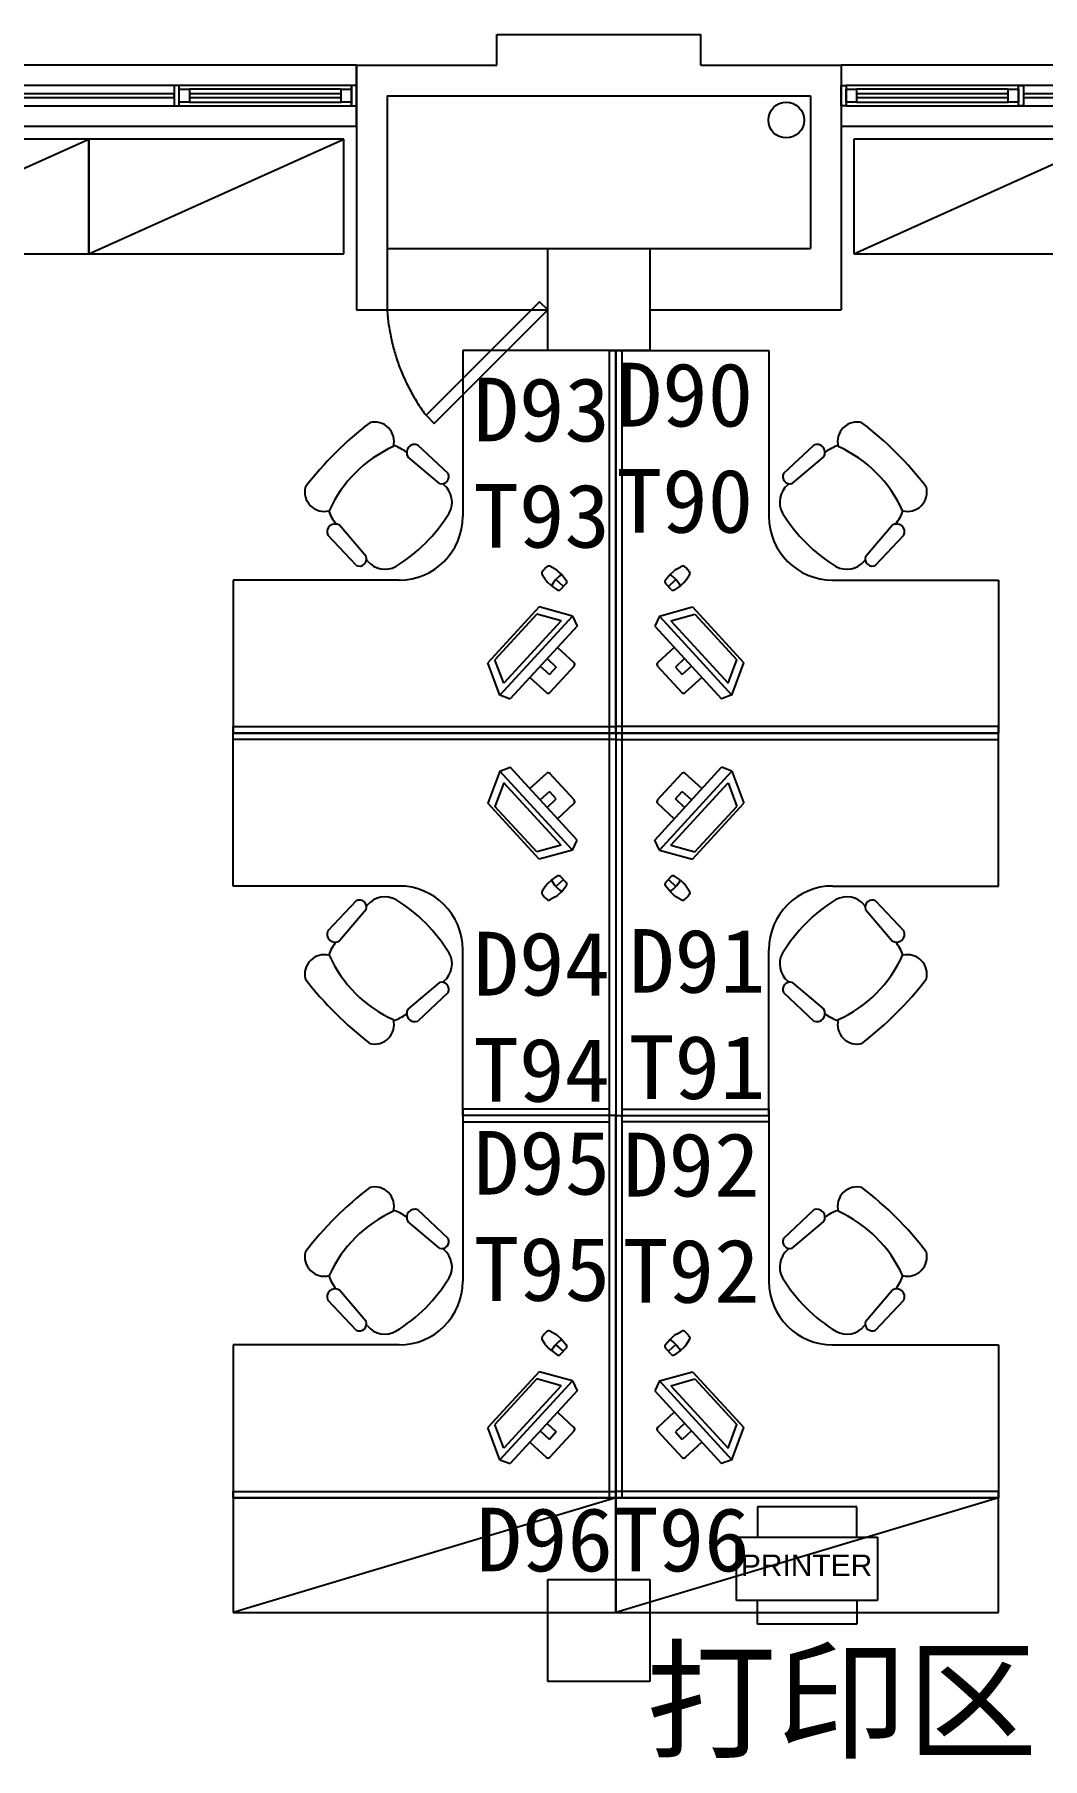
# Model space of a CAD drawing. Header units: millimetres. Extents: x 526420 to 928802, y 401925 to 509768.
# Drawn here: x 817809 to 821761, y 425041 to 431804 of the extents above; entities that cross this region are included whole.
import ezdxf

# ---------------------------------------------------------------- set-up
doc = ezdxf.new("R2010")
doc.units = ezdxf.units.MM
doc.header["$LTSCALE"] = 3000
doc.header["$MEASUREMENT"] = 0
doc.linetypes.add('DASH', pattern=[0.35, 0.25, -0.1])
doc.linetypes.add('DASHED2', pattern=[0.375, 0.25, -0.125])
doc.layers.get('0').update_dxf_attribs({"linetype": 'CONTINUOUS'})
for name, color, linetype in [('D-WALL', 7, 'CONTINUOUS'), ('D-WINDOW', 7, 'CONTINUOUS'), ('P-DOOR', 7, 'CONTINUOUS'), ('P-FURNI-I', 7, 'CONTINUOUS'), ('P-TEXT', 7, 'CONTINUOUS'), ('窗台线', 7, 'CONTINUOUS')]:
    doc.layers.add(name, color=color, linetype=linetype)
doc.styles.add('Arial', font='ARIAL.TTF')
doc.styles.get("Standard").update_dxf_attribs({"font": 'romans.shx', "width": 0.65, "bigfont": 'hzfs1.shx'})

msp = doc.modelspace()

# ---------------------------------------------------------------- linework, layer by layer
at = {"color": 0, "linetype": 'DASH'}
for p, q in [((821032.5, 426028.9), (820643.4, 426028.9)), ((820643.4, 426028.9), (820643.4, 425910)), ((821032.5, 425910), (821032.5, 426028.9)), ((820561.5, 425910), (821114.4, 425910)), ((820561.5, 425660.5), (820561.5, 425910)), ((821114.4, 425910), (821114.4, 425660.5)), ((821114.4, 425660.5), (820561.5, 425660.5)), ((820643.4, 425568.1), (820643.4, 425660.5)), ((821032.5, 425660.5), (821032.5, 425568.1)), ((821032.5, 425568.1), (820643.4, 425568.1))]:
    msp.add_line(p, q, dxfattribs=at)
at = {"color": 0, "ltscale": 0.7}
msp.add_circle((820756.1, 431468), 70, dxfattribs=at)
at = {"layer": 'D-WALL', "color": 0, "ltscale": 0.7}
for p, q in [((819621, 431803.7), (820421, 431803.7)), ((819621, 431683.7), (819621, 431803.7)), ((820421, 431683.7), (820421, 431803.7)), ((819071, 431683.7), (819071, 430723.7)), ((819071, 431683.7), (819621, 431683.7)), ((820421, 431683.7), (820971, 431683.7)), ((820971, 431683.7), (820971, 430723.7)), ((819191, 431563.7), (819191, 430723.7)), ((819191, 431563.7), (820851, 431563.7)), ((820851, 431563.7), (820851, 430963.7)), ((820221, 430963.7), (820851, 430963.7)), ((819071, 430723.7), (819191, 430723.7)), ((820221, 430723.7), (820971, 430723.7))]:
    msp.add_line(p, q, dxfattribs=at)
at = {"layer": 'D-WALL', "color": 0, "ltscale": 100}
for p, q in [((819821, 430963.7), (820221, 430963.7)), ((819821, 430563.7), (819821, 430963.7)), ((820221, 430963.7), (820221, 430563.7)), ((820221, 430563.7), (819821, 430563.7)), ((819821, 425743.7), (820221, 425743.7)), ((819821, 425343.7), (819821, 425743.7)), ((819821, 425743.7), (820221, 425743.7)), ((819821, 425343.7), (819821, 425743.7)), ((820221, 425743.7), (820221, 425343.7)), ((820221, 425743.7), (820221, 425343.7)), ((820221, 425343.7), (819821, 425343.7)), ((820221, 425343.7), (819821, 425343.7))]:
    msp.add_line(p, q, dxfattribs=at)
at = {"layer": 'D-WINDOW', "color": 0, "ltscale": 0.7}
for p, q in [((819071, 431683.7), (816971, 431683.7)), ((823071, 431683.7), (820971, 431683.7)), ((819051, 431603.7), (816991, 431603.7)), ((818376, 431603.7), (818356, 431603.7)), ((818356, 431603.7), (818356, 431523.7)), ((818376, 431523.7), (818376, 431603.7)), ((818376, 431588.7), (818416, 431588.7)), ((818376, 431538.7), (818376, 431588.7)), ((819011, 431588.7), (818416, 431588.7)), ((818416, 431588.7), (818416, 431538.7)), ((818416, 431588.7), (818416, 431538.7)), ((819011, 431588.7), (819051, 431588.7)), ((819011, 431538.7), (819011, 431588.7)), ((819011, 431538.7), (819011, 431588.7)), ((819051, 431523.7), (819051, 431603.7)), ((819071, 431603.7), (819051, 431603.7)), ((819051, 431603.7), (819051, 431523.7)), ((819051, 431588.7), (819051, 431538.7)), ((819071, 431523.7), (819071, 431603.7)), ((820971, 431603.7), (820991, 431603.7)), ((820971, 431523.7), (820971, 431603.7)), ((823051, 431603.7), (820991, 431603.7)), ((820991, 431603.7), (820991, 431523.7)), ((820991, 431603.7), (820991, 431523.7)), ((820991, 431588.7), (821031, 431588.7)), ((820991, 431538.7), (820991, 431588.7)), ((821626, 431588.7), (821031, 431588.7)), ((821031, 431588.7), (821031, 431538.7)), ((821031, 431588.7), (821031, 431538.7)), ((821626, 431588.7), (821666, 431588.7)), ((821626, 431538.7), (821626, 431588.7)), ((821626, 431538.7), (821626, 431588.7)), ((821666, 431603.7), (821686, 431603.7)), ((821666, 431523.7), (821666, 431603.7)), ((821666, 431588.7), (821666, 431538.7)), ((821686, 431603.7), (821686, 431523.7)), ((816991, 431523.7), (819051, 431523.7)), ((818356, 431571.2), (817686, 431571.2)), ((817686, 431556.2), (818356, 431556.2)), ((818356, 431556.2), (818356, 431571.2)), ((818356, 431523.7), (818376, 431523.7)), ((818416, 431538.7), (818376, 431538.7)), ((819011, 431571.2), (818416, 431571.2)), ((818416, 431571.2), (818416, 431556.2)), ((818416, 431556.2), (819011, 431556.2)), ((818416, 431538.7), (819011, 431538.7)), ((819011, 431556.2), (819011, 431571.2)), ((819051, 431538.7), (819011, 431538.7)), ((819051, 431523.7), (819071, 431523.7)), ((820991, 431523.7), (820971, 431523.7)), ((821031, 431538.7), (820991, 431538.7)), ((820991, 431523.7), (823051, 431523.7)), ((821626, 431571.2), (821031, 431571.2)), ((821031, 431571.2), (821031, 431556.2)), ((821031, 431556.2), (821626, 431556.2)), ((821031, 431538.7), (821626, 431538.7)), ((821626, 431556.2), (821626, 431571.2)), ((821666, 431538.7), (821626, 431538.7)), ((821686, 431523.7), (821666, 431523.7)), ((822356, 431571.2), (821686, 431571.2)), ((821686, 431571.2), (821686, 431556.2)), ((821686, 431556.2), (822356, 431556.2))]:
    msp.add_line(p, q, dxfattribs=at)
at = {"layer": 'P-DOOR', "color": 0, "linetype": 'DASHED2', "ltscale": 10}
for p, q in [((819191, 430963.7), (819821, 430963.7)), ((819191, 430723.7), (819821, 430723.7)), ((819789.1, 430755.5), (819343.7, 430310.1)), ((819375.5, 430278.2), (819821, 430723.7)), ((819821, 430723.7), (819789.1, 430755.5)), ((819343.7, 430310.1), (819375.5, 430278.2))]:
    msp.add_line(p, q, dxfattribs=at)
msp.add_arc((819970.7, 430776.5), 781.5, 183.87552, 216.64804, dxfattribs=at)
at = {"layer": 'P-FURNI-I', "color": 0, "ltscale": 100}
for p, q in [((817021, 430943.7), (818021, 431393.7)), ((818021, 431393.7), (817021, 431393.7)), ((818021, 430943.7), (819021, 431393.7)), ((818021, 430943.7), (818021, 431393.7)), ((819021, 431393.7), (818021, 431393.7)), ((818021, 431393.7), (818021, 430943.7)), ((819021, 430943.7), (819021, 431393.7)), ((821021, 430943.7), (822021, 431393.7)), ((822021, 431393.7), (821021, 431393.7)), ((821021, 431393.7), (821021, 430943.7)), ((817021, 430943.7), (818021, 430943.7)), ((818021, 430943.7), (819021, 430943.7)), ((821021, 430943.7), (822021, 430943.7)), ((820088, 426063.7), (818588, 425613.7)), ((820088, 426063.7), (818588, 426063.7)), ((818588, 426063.7), (818588, 425613.7)), ((821588, 426063.7), (820088, 425613.7)), ((821588, 426063.7), (820088, 426063.7)), ((820088, 426063.7), (820088, 425613.7)), ((820088, 425613.7), (820088, 426063.7)), ((821588, 425613.7), (821588, 426063.7)), ((818588, 425613.7), (820088, 425613.7)), ((820088, 425613.7), (821588, 425613.7))]:
    msp.add_line(p, q, dxfattribs=at)
at = {"layer": 'P-FURNI-I', "color": 0}
for p, q in [((820088, 430563.7), (819488, 430563.7)), ((819488, 430563.7), (819488, 429913.7)), ((820063, 430563.7), (820088, 430563.7)), ((820063, 429063.7), (820063, 430563.7)), ((820113, 430563.7), (820088, 430563.7)), ((820088, 430563.7), (820088, 429063.7)), ((820088, 429063.7), (820088, 430563.7)), ((820088, 430563.7), (820688, 430563.7)), ((820088, 430563.7), (820088, 429063.7)), ((820088, 429063.7), (820088, 430563.7)), ((820113, 429063.7), (820113, 430563.7)), ((820688, 430563.7), (820688, 429913.7)), ((819430.1, 430081.4), (819312, 430193.3)), ((820745.8, 430081.4), (820863.9, 430193.3)), ((819396.1, 430042.7), (819272.9, 430147.3)), ((820779.8, 430042.7), (820903, 430147.3)), ((819413.8, 430037.3), (819408.9, 430041.5)), ((819413.8, 430037.3), (819409.1, 430041.5)), ((820762.1, 430037.3), (820766.9, 430041.5)), ((820762.1, 430037.3), (820767, 430041.5)), ((819070.3, 429721.5), (818958.3, 429839.7)), ((819108.9, 429755.6), (819004.4, 429878.8)), ((821067, 429755.6), (821171.5, 429878.8)), ((821105.7, 429721.5), (821217.6, 429839.7)), ((819114.4, 429737.9), (819110.2, 429742.7)), ((821061.6, 429737.9), (821065.7, 429742.7)), ((819238, 429663.7), (818588, 429663.7)), ((818588, 429663.7), (818588, 429063.7)), ((820938, 429663.7), (821588, 429663.7)), ((821588, 429663.7), (821588, 429063.7)), ((819787.5, 429558.5), (819586.3, 429339.1)), ((819917.4, 429522.6), (819787.5, 429558.5)), ((820258.5, 429522.6), (820388.4, 429558.5)), ((820388.4, 429558.5), (820589.6, 429339.1)), ((819777.7, 429530), (819613.7, 429351.3)), ((819917.4, 429522.6), (819633.2, 429212.8)), ((819873, 429503.7), (819648.2, 429258.7)), ((819935.8, 429483.4), (819674.1, 429198.2)), ((819873, 429503.7), (819777.7, 429530)), ((819917.4, 429522.6), (819935.8, 429483.4)), ((820258.5, 429522.6), (820240.2, 429483.4)), ((820240.2, 429483.4), (820501.8, 429198.2)), ((820258.5, 429522.6), (820542.7, 429212.8)), ((820302.9, 429503.7), (820398.2, 429530)), ((820302.9, 429503.7), (820527.7, 429258.7)), ((820398.2, 429530), (820562.2, 429351.3)), ((819648.2, 429258.7), (819613.7, 429351.3)), ((820527.7, 429258.7), (820562.2, 429351.3)), ((819633.2, 429212.7), (819586.3, 429339.1)), ((820542.7, 429212.7), (820589.6, 429339.1)), ((819633.5, 429213.1), (819674.1, 429198.2)), ((820542.4, 429213.1), (820501.8, 429198.2)), ((818588, 429063.7), (818588, 429088.7)), ((818588, 429088.7), (820088, 429088.7)), ((821588, 429088.7), (820088, 429088.7)), ((820088, 429088.7), (820088, 429063.7)), ((820088, 429088.7), (820088, 429063.7)), ((821588, 429063.7), (821588, 429088.7)), ((818588, 429038.7), (818588, 429063.7)), ((818588, 429063.7), (820088, 429063.7)), ((818588, 428463.7), (818588, 429063.7)), ((818588, 429063.7), (820088, 429063.7)), ((820088, 429063.7), (818588, 429063.7)), ((818588, 429063.7), (820088, 429063.7)), ((820088, 429038.7), (818588, 429038.7)), ((820063, 429063.7), (820088, 429063.7)), ((820063, 426063.7), (820063, 429063.7)), ((820088, 429063.7), (820063, 429063.7)), ((821588, 429063.7), (820088, 429063.7)), ((820088, 429063.7), (820088, 429038.7)), ((820113, 429063.7), (820088, 429063.7)), ((820088, 429063.7), (820088, 426063.7)), ((820088, 429063.7), (820088, 427563.7)), ((821588, 429063.7), (820088, 429063.7)), ((820088, 429063.7), (820088, 429063.7)), ((820088, 429063.7), (821588, 429063.7)), ((820088, 429063.7), (820113, 429063.7)), ((821588, 429063.7), (820088, 429063.7)), ((820088, 429063.7), (820088, 429063.7)), ((820088, 429063.7), (820088, 429038.7)), ((820088, 429063.7), (820088, 426063.7)), ((820088, 429063.7), (820088, 427563.7)), ((820088, 429063.7), (820088, 429063.7)), ((820088, 429063.7), (820088, 429063.7)), ((820088, 429038.7), (821588, 429038.7)), ((820113, 426063.7), (820113, 429063.7)), ((821588, 429038.7), (821588, 429063.7)), ((821588, 428463.7), (821588, 429063.7)), ((819633.2, 428914.7), (819586.3, 428788.3)), ((819917.4, 428604.9), (819633.2, 428914.6)), ((819633.5, 428914.4), (819674.1, 428929.2)), ((819935.8, 428644.1), (819674.1, 428929.2)), ((820240.2, 428644.1), (820501.8, 428929.2)), ((820258.5, 428604.9), (820542.7, 428914.6)), ((820542.4, 428914.4), (820501.8, 428929.2)), ((820542.7, 428914.7), (820589.6, 428788.3)), ((819648.2, 428868.8), (819613.7, 428776.1)), ((819873, 428623.7), (819648.2, 428868.8)), ((820302.9, 428623.7), (820527.7, 428868.8)), ((820527.7, 428868.8), (820562.2, 428776.1)), ((819787.5, 428569), (819586.3, 428788.3)), ((819777.7, 428597.4), (819613.7, 428776.1)), ((820388.4, 428569), (820589.6, 428788.3)), ((820398.2, 428597.4), (820562.2, 428776.1)), ((819873, 428623.7), (819777.7, 428597.4)), ((819917.4, 428604.9), (819787.5, 428569)), ((819917.4, 428604.9), (819935.8, 428644.1)), ((820258.5, 428604.9), (820240.2, 428644.1)), ((820258.5, 428604.9), (820388.4, 428569)), ((820302.9, 428623.7), (820398.2, 428597.4)), ((819238, 428463.7), (818588, 428463.7)), ((819070.3, 428405.9), (818958.3, 428287.8)), ((820938, 428463.7), (821588, 428463.7)), ((821105.7, 428405.9), (821217.6, 428287.8)), ((819108.9, 428371.9), (819004.4, 428248.6)), ((819114.4, 428389.6), (819110.2, 428384.7)), ((821061.6, 428389.6), (821065.7, 428384.7)), ((821067, 428371.9), (821171.5, 428248.6)), ((819488, 427563.7), (819488, 428213.7)), ((820688, 427563.7), (820688, 428213.7)), ((819396.1, 428084.7), (819272.9, 427980.1)), ((819413.8, 428090.1), (819408.9, 428086)), ((819413.8, 428090.1), (819409.1, 428085.9)), ((820762.1, 428090.1), (820766.9, 428085.9)), ((820762.1, 428090.1), (820767, 428086)), ((820779.8, 428084.7), (820903, 427980.1)), ((819430.1, 428046), (819312, 427934.1)), ((820745.8, 428046), (820863.9, 427934.1)), ((819488, 427588.7), (819488, 427538.7)), ((820063, 427588.7), (819488, 427588.7)), ((820063, 427538.7), (820063, 427588.7)), ((820113, 427538.7), (820113, 427588.7)), ((820113, 427588.7), (820688, 427588.7)), ((820688, 427588.7), (820688, 427538.7)), ((820088, 427563.7), (819488, 427563.7)), ((819488, 427563.7), (819488, 426913.7)), ((820088, 427563.7), (819488, 427563.7)), ((819488, 427538.7), (820063, 427538.7)), ((820088, 426063.7), (820088, 427563.7)), ((820088, 427563.7), (820688, 427563.7)), ((820088, 427563.7), (820688, 427563.7)), ((820088, 426063.7), (820088, 427563.7)), ((820688, 427538.7), (820113, 427538.7)), ((820688, 427563.7), (820688, 426913.7)), ((819430.1, 427081.4), (819312, 427193.3)), ((820745.8, 427081.4), (820863.9, 427193.3)), ((819396.1, 427042.7), (819272.9, 427147.3)), ((820779.8, 427042.7), (820903, 427147.3)), ((819413.8, 427037.3), (819408.9, 427041.5)), ((819413.8, 427037.3), (819409.1, 427041.5)), ((820762.1, 427037.3), (820766.9, 427041.5)), ((820762.1, 427037.3), (820767, 427041.5)), ((819108.9, 426755.6), (819004.4, 426878.8)), ((821067, 426755.6), (821171.5, 426878.8)), ((819070.3, 426721.5), (818958.3, 426839.7)), ((821105.7, 426721.5), (821217.6, 426839.7)), ((819114.4, 426737.9), (819110.2, 426742.7)), ((821061.6, 426737.9), (821065.7, 426742.7)), ((819238, 426663.7), (818588, 426663.7)), ((818588, 426663.7), (818588, 426063.7)), ((820938, 426663.7), (821588, 426663.7)), ((821588, 426663.7), (821588, 426063.7)), ((819787.5, 426558.5), (819586.3, 426339.1)), ((819777.7, 426530), (819613.7, 426351.3)), ((819917.4, 426522.6), (819633.2, 426212.8)), ((819873, 426503.7), (819777.7, 426530)), ((819917.4, 426522.6), (819787.5, 426558.5)), ((819917.4, 426522.6), (819935.8, 426483.4)), ((820258.5, 426522.6), (820240.2, 426483.4)), ((820258.5, 426522.6), (820388.4, 426558.5)), ((820258.5, 426522.6), (820542.7, 426212.8)), ((820302.9, 426503.7), (820398.2, 426530)), ((820388.4, 426558.5), (820589.6, 426339.1)), ((820398.2, 426530), (820562.2, 426351.3)), ((819873, 426503.7), (819648.2, 426258.7)), ((819935.8, 426483.4), (819674.1, 426198.2)), ((820240.2, 426483.4), (820501.8, 426198.2)), ((820302.9, 426503.7), (820527.7, 426258.7)), ((819633.2, 426212.7), (819586.3, 426339.1)), ((819648.2, 426258.7), (819613.7, 426351.3)), ((820527.7, 426258.7), (820562.2, 426351.3)), ((820542.7, 426212.7), (820589.6, 426339.1)), ((819633.5, 426213.1), (819674.1, 426198.2)), ((820542.4, 426213.1), (820501.8, 426198.2)), ((818588, 426063.7), (818588, 426088.7)), ((818588, 426088.7), (820088, 426088.7)), ((820088, 426063.7), (818588, 426063.7)), ((818588, 426063.7), (820088, 426063.7)), ((820088, 426063.7), (820063, 426063.7)), ((821588, 426088.7), (820088, 426088.7)), ((820088, 426088.7), (820088, 426063.7)), ((820088, 426088.7), (820088, 426063.7)), ((820088, 426063.7), (821588, 426063.7)), ((820088, 426063.7), (820113, 426063.7)), ((821588, 426063.7), (820088, 426063.7)), ((820088, 426063.7), (820088, 426063.7)), ((820088, 426063.7), (820088, 426063.7)), ((821588, 426063.7), (821588, 426088.7))]:
    msp.add_line(p, q, dxfattribs=at)
at = {"layer": 'P-FURNI-I', "color": 0, "linetype": 'ByBlock'}
for p, q in [((819812, 429664.5), (819798.9, 429684.6)), ((819850.4, 429706.4), (819829.3, 429717.7)), ((819875.6, 429685.5), (819860.6, 429699.2)), ((819875.6, 429685.5), (819893.5, 429663.6)), ((820300.3, 429685.5), (820282.4, 429663.6)), ((820300.3, 429685.5), (820315.3, 429699.2)), ((820325.5, 429706.4), (820346.6, 429717.7)), ((820363.9, 429664.5), (820377, 429684.6)), ((819835, 429641.3), (819820.1, 429655)), ((819835, 429641.3), (819858.3, 429625.3)), ((819882.2, 429638.7), (819852.8, 429665.7)), ((819871.3, 429626.8), (819893.1, 429650.5)), ((820304.6, 429626.8), (820282.8, 429650.5)), ((820293.7, 429638.7), (820323.1, 429665.7)), ((820340.9, 429641.3), (820317.6, 429625.3)), ((820340.9, 429641.3), (820355.9, 429655)), ((819818.5, 429355.5), (819854.5, 429322.4)), ((819859, 429399.7), (819923.8, 429340.3)), ((820316.9, 429399.7), (820252.2, 429340.3)), ((820357.5, 429355.5), (820321.4, 429322.4)), ((819750.9, 429281.8), (819815.6, 429222.4)), ((819791.4, 429326), (819827.5, 429293)), ((819854.5, 429322.4), (819827.5, 429293)), ((819924.4, 429326.2), (819829.7, 429223)), ((820251.5, 429326.2), (820346.2, 429223)), ((820321.4, 429322.4), (820348.4, 429293)), ((820384.5, 429326), (820348.4, 429293)), ((820425.1, 429281.8), (820360.3, 429222.4)), ((819750.9, 428845.6), (819815.6, 428905)), ((819924.4, 428801.2), (819829.7, 428904.4)), ((820251.5, 428801.2), (820346.2, 428904.4)), ((820425.1, 428845.6), (820360.3, 428905)), ((819791.4, 428801.4), (819827.5, 428834.5)), ((819818.5, 428771.9), (819854.5, 428805)), ((819854.5, 428805), (819827.5, 428834.5)), ((820321.4, 428805), (820348.4, 428834.5)), ((820357.5, 428771.9), (820321.4, 428805)), ((820384.5, 428801.4), (820348.4, 428834.5)), ((819859, 428727.7), (819923.8, 428787.1)), ((820316.9, 428727.7), (820252.2, 428787.1)), ((819835, 428486.2), (819820.1, 428472.5)), ((819835, 428486.2), (819858.3, 428502.1)), ((819882.2, 428488.8), (819852.8, 428461.7)), ((819871.3, 428500.7), (819893.1, 428476.9)), ((820304.6, 428500.7), (820282.8, 428476.9)), ((820293.7, 428488.8), (820323.1, 428461.7)), ((820340.9, 428486.2), (820317.6, 428502.1)), ((820340.9, 428486.2), (820355.9, 428472.5)), ((819812, 428462.9), (819798.9, 428442.9)), ((819850.4, 428421), (819829.3, 428409.7)), ((819875.6, 428442), (819860.6, 428428.2)), ((819875.6, 428442), (819893.5, 428463.8)), ((820300.3, 428442), (820282.4, 428463.8)), ((820300.3, 428442), (820315.3, 428428.2)), ((820325.5, 428421), (820346.6, 428409.7)), ((820363.9, 428462.9), (820377, 428442.9)), ((819850.4, 426706.4), (819829.3, 426717.7)), ((820325.5, 426706.4), (820346.6, 426717.7)), ((819812, 426664.5), (819798.9, 426684.6)), ((819835, 426641.3), (819820.1, 426655)), ((819835, 426641.3), (819858.3, 426625.3)), ((819882.2, 426638.7), (819852.8, 426665.7)), ((819875.6, 426685.5), (819860.6, 426699.2)), ((819871.3, 426626.8), (819893.1, 426650.5)), ((819875.6, 426685.5), (819893.5, 426663.6)), ((820300.3, 426685.5), (820282.4, 426663.6)), ((820304.6, 426626.8), (820282.8, 426650.5)), ((820293.7, 426638.7), (820323.1, 426665.7)), ((820300.3, 426685.5), (820315.3, 426699.2)), ((820340.9, 426641.3), (820317.6, 426625.3)), ((820340.9, 426641.3), (820355.9, 426655)), ((820363.9, 426664.5), (820377, 426684.6)), ((819859, 426399.7), (819923.8, 426340.3)), ((820316.9, 426399.7), (820252.2, 426340.3)), ((819791.4, 426326), (819827.5, 426293)), ((819818.5, 426355.5), (819854.5, 426322.4)), ((819854.5, 426322.4), (819827.5, 426293)), ((819924.4, 426326.2), (819829.7, 426223)), ((820251.5, 426326.2), (820346.2, 426223)), ((820357.5, 426355.5), (820321.4, 426322.4)), ((820321.4, 426322.4), (820348.4, 426293)), ((820384.5, 426326), (820348.4, 426293)), ((819750.9, 426281.8), (819815.6, 426222.4)), ((820425.1, 426281.8), (820360.3, 426222.4))]:
    msp.add_line(p, q, dxfattribs=at)
at = {"layer": 'P-FURNI-I', "color": 0}
for centre, radius, start, end in [((819966.9, 429184.8), 1383.5, 127.59073, 142.40927), ((819142.2, 430207.1), 76.4, 345.39269, 104.60731), ((821033.7, 430207.1), 76.4, 75.39269, 194.60731), ((820209, 429184.8), 1383.5, 37.59073, 52.40927), ((819422.3, 429729.4), 502.6, 114.20895, 155.79105), ((819161.7, 430023.1), 177.1, 53.09524, 71.38199), ((819299.7, 430164.2), 31.7, 67.15642, 212.13371), ((820876.2, 430164.2), 31.7, 327.86629, 112.84358), ((821014.2, 430023.1), 177.1, 108.61801, 126.90476), ((820753.6, 429729.4), 502.6, 24.20895, 65.79105), ((818944.6, 430009.5), 76.4, 165.39269, 284.60731), ((819405.2, 430069.1), 27.9, 251.04311, 26.28384), ((819356.9, 429969.5), 88.6, 331.10866, 50), ((820819, 429969.5), 88.6, 130, 208.89134), ((820770.8, 430069.1), 27.9, 153.71616, 288.95689), ((821231.4, 430009.5), 76.4, 255.39269, 14.60731), ((819130.4, 429991.7), 177.1, 198.78779, 217.66529), ((818901, 430250.7), 624.1, 301.27501, 328.72499), ((819238, 429913.7), 250, 270.00002, 359.99998), ((820938, 429913.7), 250, 180.00002, 269.99998), ((821274.9, 430250.7), 624.1, 211.27501, 238.72499), ((821045.5, 429991.7), 177.1, 322.33471, 341.21221), ((818987.5, 429852), 31.7, 57.86629, 202.84358), ((821188.4, 429852), 31.7, 337.15642, 122.13371), ((819082.6, 429746.5), 27.9, 243.71616, 18.95689), ((821093.3, 429746.5), 27.9, 161.04311, 296.28384), ((819182.2, 429794.8), 88.6, 220, 298.89134), ((820993.7, 429794.8), 88.6, 241.10866, 320), ((819082.6, 428380.9), 27.9, 341.04311, 116.28384), ((819182.2, 428332.6), 88.6, 61.10866, 140), ((818901, 427876.7), 624.1, 31.27501, 58.72499), ((819238, 428213.7), 250, 0.00002, 89.99998), ((820938, 428213.7), 250, 90.00002, 179.99998), ((821274.9, 427876.7), 624.1, 121.27501, 148.72499), ((820993.7, 428332.6), 88.6, 40, 118.89134), ((821093.3, 428380.9), 27.9, 63.71616, 198.95689), ((818987.5, 428275.5), 31.7, 157.15642, 302.13371), ((821188.4, 428275.5), 31.7, 237.86629, 22.84358), ((819130.4, 428135.7), 177.1, 142.33471, 161.21221), ((819356.9, 428158), 88.6, 310, 28.89134), ((820819, 428158), 88.6, 151.10866, 230), ((821045.5, 428135.7), 177.1, 18.78779, 37.66529), ((818944.6, 428117.9), 76.4, 75.39269, 194.60731), ((819422.3, 428398), 502.6, 204.20895, 245.79105), ((820753.6, 428398), 502.6, 294.20895, 335.79105), ((821231.4, 428117.9), 76.4, 345.39269, 104.60731), ((819966.9, 428942.6), 1383.5, 217.59073, 232.40927), ((819405.2, 428058.4), 27.9, 333.71616, 108.95689), ((820770.8, 428058.4), 27.9, 71.04311, 206.28384), ((820209, 428942.6), 1383.5, 307.59073, 322.40927), ((819142.2, 427920.3), 76.4, 255.39269, 14.60731), ((819161.7, 428104.4), 177.1, 288.61801, 306.90476), ((819299.7, 427963.3), 31.7, 147.86629, 292.84358), ((820876.2, 427963.3), 31.7, 247.15642, 32.13371), ((821014.2, 428104.4), 177.1, 233.09524, 251.38199), ((821033.7, 427920.3), 76.4, 165.39269, 284.60731), ((819966.9, 426184.8), 1383.5, 127.59073, 142.40927), ((819142.2, 427207.1), 76.4, 345.39269, 104.60731), ((821033.7, 427207.1), 76.4, 75.39269, 194.60731), ((820209, 426184.8), 1383.5, 37.59073, 52.40927), ((819422.3, 426729.4), 502.6, 114.20895, 155.79105), ((819161.7, 427023.1), 177.1, 53.09524, 71.38199), ((819299.7, 427164.2), 31.7, 67.15642, 212.13371), ((820876.2, 427164.2), 31.7, 327.86629, 112.84358), ((821014.2, 427023.1), 177.1, 108.61801, 126.90476), ((820753.6, 426729.4), 502.6, 24.20895, 65.79105), ((819405.2, 427069.1), 27.9, 251.04311, 26.28384), ((820770.8, 427069.1), 27.9, 153.71616, 288.95689), ((818944.6, 427009.5), 76.4, 165.39269, 284.60731), ((819356.9, 426969.5), 88.6, 331.10866, 50), ((820819, 426969.5), 88.6, 130, 208.89134), ((821231.4, 427009.5), 76.4, 255.39269, 14.60731), ((819130.4, 426991.7), 177.1, 198.78779, 217.66529), ((818901, 427250.7), 624.1, 301.27501, 328.72499), ((819238, 426913.7), 250, 270.00002, 359.99998), ((820938, 426913.7), 250, 180.00002, 269.99998), ((821274.9, 427250.7), 624.1, 211.27501, 238.72499), ((821045.5, 426991.7), 177.1, 322.33471, 341.21221), ((818987.5, 426852), 31.7, 57.86629, 202.84358), ((821188.4, 426852), 31.7, 337.15642, 122.13371), ((819082.6, 426746.5), 27.9, 243.71616, 18.95689), ((819182.2, 426794.8), 88.6, 220, 298.89134), ((820993.7, 426794.8), 88.6, 241.10866, 320), ((821093.3, 426746.5), 27.9, 161.04311, 296.28384)]:
    msp.add_arc(centre, radius, start, end, dxfattribs=at)
at = {"layer": 'P-FURNI-I', "color": 0, "linetype": 'ByBlock'}
for centre, radius, start, end in [((819807.3, 429690), 10, 137.47035, 213.12695), ((819872.7, 429647.4), 88, 129.09951, 145.8412), ((819824.6, 429708.9), 10, 61.81376, 137.47035), ((819950.9, 429575.7), 133.1, 124.44717, 150.49354), ((819826.8, 429662.3), 50, 47.47035, 61.81376), ((820225, 429575.7), 133.1, 29.50646, 55.55283), ((820349.1, 429662.3), 50, 118.18624, 132.52965), ((820351.3, 429708.9), 10, 42.52965, 118.18624), ((820303.2, 429647.4), 88, 34.1588, 50.90049), ((820368.7, 429690), 10, 326.87305, 42.52965), ((819853.9, 429691.8), 50, 213.12695, 227.47035), ((819864, 429633.5), 10, 235.57338, 317.47035), ((819885.8, 429657.3), 10, 317.47035, 39.36733), ((820290.1, 429657.3), 10, 140.63267, 222.52965), ((820311.9, 429633.5), 10, 222.52965, 304.42662), ((820322.1, 429691.8), 50, 312.52965, 326.87305), ((819917, 429333), 10, 317.47035, 47.47035), ((820258.9, 429333), 10, 132.52965, 222.52965), ((819822.4, 429229.8), 10, 227.47035, 317.47035), ((820353.6, 429229.8), 10, 222.52965, 312.52965), ((819822.4, 428897.6), 10, 42.52965, 132.52965), ((820353.6, 428897.6), 10, 47.47035, 137.47035), ((819917, 428794.5), 10, 312.52965, 42.52965), ((820258.9, 428794.5), 10, 137.47035, 227.47035), ((819853.9, 428435.6), 50, 132.52965, 146.87305), ((819950.9, 428551.7), 133.1, 209.50646, 235.55283), ((819864, 428493.9), 10, 42.52965, 124.42662), ((819885.8, 428470.1), 10, 320.63267, 42.52965), ((820290.1, 428470.1), 10, 137.47035, 219.36733), ((820225, 428551.7), 133.1, 304.44717, 330.49354), ((820311.9, 428493.9), 10, 55.57338, 137.47035), ((820322.1, 428435.6), 50, 33.12695, 47.47035), ((819807.3, 428437.4), 10, 146.87305, 222.52965), ((819872.7, 428480), 88, 214.1588, 230.90049), ((819824.6, 428418.5), 10, 222.52965, 298.18624), ((819826.8, 428465.1), 50, 298.18624, 312.52965), ((820349.1, 428465.1), 50, 227.47035, 241.81376), ((820351.3, 428418.5), 10, 241.81376, 317.47035), ((820303.2, 428480), 88, 309.09951, 325.8412), ((820368.7, 428437.4), 10, 317.47035, 33.12695), ((819872.7, 426647.4), 88, 129.09951, 145.8412), ((819824.6, 426708.9), 10, 61.81376, 137.47035), ((820351.3, 426708.9), 10, 42.52965, 118.18624), ((820303.2, 426647.4), 88, 34.1588, 50.90049), ((819807.3, 426690), 10, 137.47035, 213.12695), ((819853.9, 426691.8), 50, 213.12695, 227.47035), ((819950.9, 426575.7), 133.1, 124.44717, 150.49354), ((819826.8, 426662.3), 50, 47.47035, 61.81376), ((819885.8, 426657.3), 10, 317.47035, 39.36733), ((820290.1, 426657.3), 10, 140.63267, 222.52965), ((820225, 426575.7), 133.1, 29.50646, 55.55283), ((820349.1, 426662.3), 50, 118.18624, 132.52965), ((820322.1, 426691.8), 50, 312.52965, 326.87305), ((820368.7, 426690), 10, 326.87305, 42.52965), ((819864, 426633.5), 10, 235.57338, 317.47035), ((820311.9, 426633.5), 10, 222.52965, 304.42662), ((819917, 426333), 10, 317.47035, 47.47035), ((820258.9, 426333), 10, 132.52965, 222.52965), ((819822.4, 426229.8), 10, 227.47035, 317.47035), ((820353.6, 426229.8), 10, 222.52965, 312.52965)]:
    msp.add_arc(centre, radius, start, end, dxfattribs=at)
at = {"layer": '窗台线', "color": 0, "ltscale": 0.7}
for p, q in [((819071, 431443.7), (819071, 431683.7)), ((820971, 431683.7), (820971, 431443.7)), ((816971, 431443.7), (819071, 431443.7)), ((820971, 431443.7), (823071, 431443.7))]:
    msp.add_line(p, q, dxfattribs=at)

# ---------------------------------------------------------------- texts
at = {"color": 0, "linetype": 'DASH', "style": 'Arial'}
msp.add_text('PRINTER', height=84, dxfattribs=at).set_placement((820578.2, 425757.5))
at = {"layer": 'P-FURNI-I', "color": 6, "ltscale": 0.7, "char_height": 250, "attachment_point": 1}
for s, insert, width in [('{\\fKaiTi_GB2312|b0|i0|c134|p49;\\W1.05;\\C3;D90\\PT90}', (820090.7, 430516), 339.372), ('{\\fKaiTi_GB2312|b0|i0|c134|p49;\\W1.05;\\C3;D93\\PT93}', (819529.3, 430457.6), 339.372), ('{\\fKaiTi_GB2312|b0|i0|c134|p49;\\W1.05;\\C3;D94\\PT94}', (819529.3, 428284.1), 339.372), ('{\\fKaiTi_GB2312|b0|i0|c134|p49;\\W1.05;\\C3;D91\\PT91}', (820139.1, 428295), 339.372), ('{\\fKaiTi_GB2312|b0|i0|c134|p49;\\W1.05;\\C3;D95\\PT95}', (819530.3, 427503.3), 596.973), ('{\\fKaiTi_GB2312|b0|i0|c134|p49;\\W1.05;\\C3;D92\\PT92}', (820115.7, 427495.7), 339.372), ('{\\fKaiTi_GB2312|b0|i0|c134|p49;\\W1.05;\\C3;D96T96}', (819541, 426025.4), 339.372)]:
    msp.add_mtext(s, dxfattribs=dict(at, insert=insert, width=width))
at = {"layer": 'P-TEXT', "color": 0, "style": 'Arial'}
msp.add_text('打印区', height=375, dxfattribs=at).set_placement((820206.2, 425081.2, 0.3))

doc.saveas('drawing.dxf')
